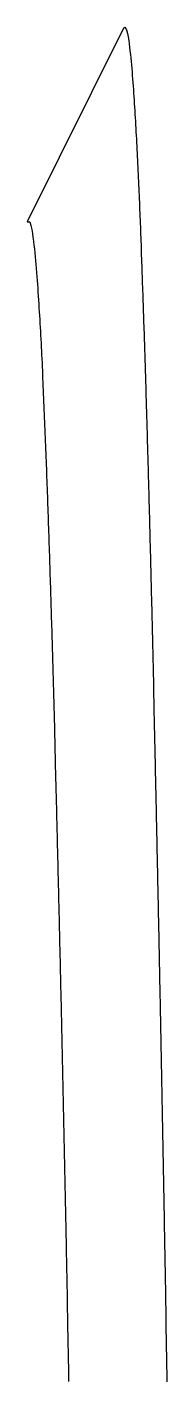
# Model space of a CAD drawing. Header units: millimetres. Extents: x 0 to 3800, y -67 to 2530.
# Drawn here: x 2227.11 to 2227.96, y 974.43 to 982.64 of the extents above; entities that cross this region are included whole.
import ezdxf

# ---------------------------------------------------------------- set-up
doc = ezdxf.new("R2010")
doc.units = ezdxf.units.MM
doc.layers.add('내부선 및 부속', color=4, linetype='Continuous')

msp = doc.modelspace()

# ---------------------------------------------------------------- linework, layer by layer
at = {"layer": '내부선 및 부속', "linetype": 'Continuous'}
for q in [(2227.1127, 981.4625), (2227.7068, 982.643)]:
    msp.add_line((2227.6995, 982.6357), q, dxfattribs=at)
at = {"layer": '내부선 및 부속', "linetype": 'Continuous', "flags": 128}
for points in [[(2227.7069, 982.6425), (2227.7179, 982.6255), (2227.7239, 982.6045), (2227.7279, 982.5835), (2227.7309, 982.5625), (2227.7339, 982.5415), (2227.7369, 982.5205), (2227.7389, 982.4985), (2227.7419, 982.4775), (2227.7439, 982.4565), (2227.7459, 982.4345), (2227.7479, 982.4135), (2227.7499, 982.3925), (2227.7519, 982.3705), (2227.7529, 982.3495), (2227.7549, 982.3285), (2227.7569, 982.3065), (2227.7579, 982.2855), (2227.7599, 982.2635), (2227.7609, 982.2425), (2227.7629, 982.2215), (2227.7639, 982.1995), (2227.7649, 982.1785), (2227.7669, 982.1575), (2227.7679, 982.1355), (2227.7689, 982.1145), (2227.7709, 982.0925), (2227.7719, 982.0715), (2227.7729, 982.0505), (2227.7739, 982.0285), (2227.7749, 982.0075), (2227.7759, 981.9855), (2227.7779, 981.9645), (2227.7789, 981.9435), (2227.7799, 981.9215), (2227.7809, 981.9005), (2227.7819, 981.8785), (2227.7829, 981.8575), (2227.7839, 981.8365), (2227.7849, 981.8145), (2227.7859, 981.7935), (2227.7869, 981.7715), (2227.7879, 981.7505), (2227.7889, 981.7295), (2227.7899, 981.7075), (2227.7909, 981.6865), (2227.7919, 981.6645), (2227.7929, 981.6435), (2227.7939, 981.6225), (2227.7949, 981.6005), (2227.7959, 981.5795), (2227.7969, 981.5575), (2227.7969, 981.5365), (2227.7979, 981.5145), (2227.7989, 981.4935), (2227.7999, 981.4725), (2227.8009, 981.4505), (2227.8019, 981.4295), (2227.8029, 981.4075), (2227.8029, 981.3865), (2227.8039, 981.3655), (2227.8049, 981.3435), (2227.8059, 981.3225), (2227.8069, 981.3005), (2227.8069, 981.2795), (2227.8079, 981.2585), (2227.8089, 981.2365), (2227.8099, 981.2155), (2227.8109, 981.1935), (2227.8109, 981.1725), (2227.8119, 981.1505), (2227.8129, 981.1295), (2227.8139, 981.1085), (2227.8139, 981.0865), (2227.8149, 981.0655), (2227.8159, 981.0435), (2227.8169, 981.0225), (2227.8169, 981.0015), (2227.8179, 980.9795), (2227.8189, 980.9585), (2227.8199, 980.9365), (2227.8199, 980.9155), (2227.8209, 980.8935), (2227.8219, 980.8725), (2227.8219, 980.8515), (2227.8229, 980.8295), (2227.8239, 980.8085), (2227.8249, 980.7865), (2227.8249, 980.7655), (2227.8259, 980.7445), (2227.8269, 980.7225), (2227.8269, 980.7015), (2227.8279, 980.6795), (2227.8289, 980.6585), (2227.8289, 980.6365), (2227.8299, 980.6155), (2227.8309, 980.5945), (2227.8309, 980.5725), (2227.8319, 980.5515), (2227.8329, 980.5295), (2227.8329, 980.5085), (2227.8329, 980.5085), (2227.8339, 980.4875), (2227.8349, 980.4655), (2227.8349, 980.4445), (2227.8359, 980.4225), (2227.8359, 980.4015), (2227.8369, 980.3795), (2227.8379, 980.3585), (2227.8379, 980.3375), (2227.8389, 980.3155), (2227.8399, 980.2945), (2227.8399, 980.2725), (2227.8409, 980.2515), (2227.8409, 980.2305), (2227.8419, 980.2085), (2227.8429, 980.1875), (2227.8429, 980.1655), (2227.8439, 980.1445), (2227.8439, 980.1225), (2227.8449, 980.1015), (2227.8459, 980.0805), (2227.8459, 980.0585), (2227.8469, 980.0375), (2227.8469, 980.0155), (2227.8479, 979.9945), (2227.8489, 979.9725), (2227.8489, 979.9515), (2227.8499, 979.9305), (2227.8499, 979.9085), (2227.8509, 979.8875), (2227.8519, 979.8655), (2227.8519, 979.8445), (2227.8529, 979.8235), (2227.8529, 979.8015), (2227.8539, 979.7805), (2227.8539, 979.7585), (2227.8549, 979.7375), (2227.8549, 979.7155), (2227.8559, 979.6945), (2227.8569, 979.6735), (2227.8569, 979.6515), (2227.8579, 979.6305), (2227.8579, 979.6085), (2227.8589, 979.5875), (2227.8589, 979.5655), (2227.8599, 979.5445), (2227.8599, 979.5235), (2227.8609, 979.5015), (2227.8619, 979.4805), (2227.8619, 979.4585), (2227.8629, 979.4375), (2227.8629, 979.4165), (2227.8639, 979.3945), (2227.8639, 979.3735), (2227.8649, 979.3515), (2227.8649, 979.3305), (2227.8659, 979.3085), (2227.8659, 979.2875), (2227.8669, 979.2665), (2227.8669, 979.2445), (2227.8679, 979.2235), (2227.8679, 979.2015), (2227.8689, 979.1805), (2227.8699, 979.1585), (2227.8699, 979.1375), (2227.8709, 979.1165), (2227.8709, 979.0945), (2227.8719, 979.0735), (2227.8719, 979.0515), (2227.8729, 979.0305), (2227.8729, 979.0085), (2227.8739, 978.9875), (2227.8739, 978.9665), (2227.8749, 978.9445), (2227.8749, 978.9235), (2227.8759, 978.9015), (2227.8759, 978.8805), (2227.8769, 978.8595), (2227.8769, 978.8375), (2227.8779, 978.8165), (2227.8779, 978.7945), (2227.8789, 978.7735), (2227.8789, 978.7515), (2227.8799, 978.7305), (2227.8799, 978.7095), (2227.8809, 978.6875), (2227.8809, 978.6665), (2227.8819, 978.6445), (2227.8819, 978.6235), (2227.8829, 978.6015), (2227.8829, 978.5805), (2227.8839, 978.5595), (2227.8839, 978.5375), (2227.8849, 978.5165), (2227.8849, 978.4945), (2227.8849, 978.4735), (2227.8859, 978.4525), (2227.8859, 978.4305), (2227.8869, 978.4095), (2227.8869, 978.3875), (2227.8879, 978.3665), (2227.8879, 978.3665), (2227.8879, 978.3445), (2227.8889, 978.3235), (2227.8889, 978.3025), (2227.8899, 978.2805), (2227.8899, 978.2595), (2227.8909, 978.2375), (2227.8909, 978.2165), (2227.8919, 978.1945), (2227.8919, 978.1735), (2227.8929, 978.1525), (2227.8929, 978.1305), (2227.8929, 978.1095), (2227.8939, 978.0875), (2227.8939, 978.0665), (2227.8949, 978.0445), (2227.8949, 978.0235), (2227.8959, 978.0025), (2227.8959, 977.9805), (2227.8969, 977.9595), (2227.8969, 977.9375), (2227.8979, 977.9165), (2227.8979, 977.8955), (2227.8989, 977.8735), (2227.8989, 977.8525), (2227.8989, 977.8305), (2227.8999, 977.8095), (2227.8999, 977.7875), (2227.9009, 977.7665), (2227.9009, 977.7455), (2227.9019, 977.7235), (2227.9019, 977.7025), (2227.9029, 977.6805), (2227.9029, 977.6595), (2227.9029, 977.6375), (2227.9039, 977.6165), (2227.9039, 977.5955), (2227.9049, 977.5735), (2227.9049, 977.5525), (2227.9059, 977.5305), (2227.9059, 977.5095), (2227.9069, 977.4875), (2227.9069, 977.4665), (2227.9069, 977.4455), (2227.9079, 977.4235), (2227.9079, 977.4025), (2227.9089, 977.3805), (2227.9089, 977.3595), (2227.9099, 977.3375), (2227.9099, 977.3165), (2227.9099, 977.2955), (2227.9109, 977.2735), (2227.9109, 977.2525), (2227.9119, 977.2305), (2227.9119, 977.2095), (2227.9129, 977.1885), (2227.9129, 977.1665), (2227.9139, 977.1455), (2227.9139, 977.1235), (2227.9139, 977.1025), (2227.9149, 977.0805), (2227.9149, 977.0595), (2227.9159, 977.0385), (2227.9159, 977.0165), (2227.9159, 976.9955), (2227.9169, 976.9735), (2227.9169, 976.9525), (2227.9179, 976.9305), (2227.9179, 976.9095), (2227.9189, 976.8885), (2227.9189, 976.8665), (2227.9189, 976.8455), (2227.9199, 976.8235), (2227.9199, 976.8025), (2227.9209, 976.7805), (2227.9209, 976.7595), (2227.9219, 976.7385), (2227.9219, 976.7165), (2227.9219, 976.6955), (2227.9229, 976.6735), (2227.9229, 976.6525), (2227.9239, 976.6305), (2227.9239, 976.6095), (2227.9239, 976.5885), (2227.9249, 976.5665), (2227.9249, 976.5455), (2227.9259, 976.5235), (2227.9259, 976.5025), (2227.9259, 976.4815), (2227.9269, 976.4595), (2227.9269, 976.4385), (2227.9279, 976.4165), (2227.9279, 976.3955), (2227.9289, 976.3735), (2227.9289, 976.3525), (2227.9289, 976.3315), (2227.9299, 976.3095), (2227.9299, 976.2885), (2227.9309, 976.2665), (2227.9309, 976.2455), (2227.9309, 976.2235), (2227.9309, 976.2235), (2227.9319, 976.2025), (2227.9319, 976.1815), (2227.9329, 976.1595), (2227.9329, 976.1385), (2227.9329, 976.1165), (2227.9339, 976.0955), (2227.9339, 976.0735), (2227.9349, 976.0525), (2227.9349, 976.0315), (2227.9349, 976.0095), (2227.9359, 975.9885), (2227.9359, 975.9665), (2227.9369, 975.9455), (2227.9369, 975.9235), (2227.9369, 975.9025), (2227.9379, 975.8815), (2227.9379, 975.8595), (2227.9389, 975.8385), (2227.9389, 975.8165), (2227.9389, 975.7955), (2227.9399, 975.7745), (2227.9399, 975.7525), (2227.9399, 975.7315), (2227.9409, 975.7095), (2227.9409, 975.6885), (2227.9419, 975.6665), (2227.9419, 975.6455), (2227.9419, 975.6245), (2227.9429, 975.6025), (2227.9429, 975.5815), (2227.9439, 975.5595), (2227.9439, 975.5385), (2227.9439, 975.5165), (2227.9449, 975.4955), (2227.9449, 975.4745), (2227.9459, 975.4525), (2227.9459, 975.4315), (2227.9459, 975.4095), (2227.9469, 975.3885), (2227.9469, 975.3665), (2227.9469, 975.3455), (2227.9479, 975.3245), (2227.9479, 975.3025), (2227.9489, 975.2815), (2227.9489, 975.2595), (2227.9489, 975.2385), (2227.9499, 975.2165), (2227.9499, 975.1955), (2227.9509, 975.1745), (2227.9509, 975.1525), (2227.9509, 975.1315), (2227.9519, 975.1095), (2227.9519, 975.0885), (2227.9519, 975.0665), (2227.9529, 975.0455), (2227.9529, 975.0245), (2227.9539, 975.0025), (2227.9539, 974.9815), (2227.9539, 974.9595), (2227.9549, 974.9385), (2227.9549, 974.9175), (2227.9549, 974.8955), (2227.9559, 974.8745), (2227.9559, 974.8525), (2227.9569, 974.8315), (2227.9569, 974.8095), (2227.9569, 974.7885), (2227.9579, 974.7675), (2227.9579, 974.7455), (2227.9579, 974.7245), (2227.9589, 974.7025), (2227.9589, 974.6815), (2227.9599, 974.6595), (2227.9599, 974.6385), (2227.9599, 974.6175), (2227.9609, 974.5955), (2227.9609, 974.5745), (2227.9609, 974.5525), (2227.9619, 974.5315), (2227.9619, 974.5095), (2227.9629, 974.4885), (2227.9629, 974.4675), (2227.9629, 974.4455), (2227.9639, 974.4245)], [(2227.1129, 981.4625), (2227.1289, 981.4615), (2227.1359, 981.4385), (2227.1419, 981.4155), (2227.1459, 981.3915), (2227.1489, 981.3685), (2227.1519, 981.3445), (2227.1549, 981.3205), (2227.1579, 981.2975), (2227.1599, 981.2735), (2227.1619, 981.2495), (2227.1649, 981.2255), (2227.1669, 981.2025), (2227.1689, 981.1785), (2227.1709, 981.1545), (2227.1719, 981.1305), (2227.1739, 981.1065), (2227.1759, 981.0835), (2227.1779, 981.0595), (2227.1789, 981.0355), (2227.1809, 981.0115), (2227.1819, 980.9875), (2227.1839, 980.9645), (2227.1849, 980.9405), (2227.1869, 980.9165), (2227.1879, 980.8925), (2227.1899, 980.8685), (2227.1909, 980.8445), (2227.1919, 980.8215), (2227.1939, 980.7975), (2227.1949, 980.7735), (2227.1959, 980.7495), (2227.1979, 980.7255), (2227.1989, 980.7015), (2227.1999, 980.6785), (2227.2009, 980.6545), (2227.2019, 980.6305), (2227.2039, 980.6065), (2227.2049, 980.5825), (2227.2059, 980.5585), (2227.2069, 980.5355), (2227.2079, 980.5115), (2227.2089, 980.4875), (2227.2099, 980.4635), (2227.2109, 980.4395), (2227.2119, 980.4155), (2227.2129, 980.3915), (2227.2139, 980.3685), (2227.2149, 980.3445), (2227.2159, 980.3205), (2227.2169, 980.2965), (2227.2179, 980.2725), (2227.2189, 980.2485), (2227.2199, 980.2255), (2227.2209, 980.2015), (2227.2219, 980.1775), (2227.2229, 980.1535), (2227.2239, 980.1295), (2227.2249, 980.1055), (2227.2259, 980.0815), (2227.2269, 980.0585), (2227.2279, 980.0345), (2227.2289, 980.0105), (2227.2299, 979.9865), (2227.2309, 979.9625), (2227.2309, 979.9385), (2227.2319, 979.9145), (2227.2329, 979.8915), (2227.2339, 979.8675), (2227.2349, 979.8435), (2227.2359, 979.8195), (2227.2369, 979.7955), (2227.2369, 979.7715), (2227.2379, 979.7475), (2227.2389, 979.7245), (2227.2399, 979.7005), (2227.2409, 979.6765), (2227.2419, 979.6525), (2227.2419, 979.6285), (2227.2429, 979.6045), (2227.2439, 979.5815), (2227.2449, 979.5575), (2227.2459, 979.5335), (2227.2459, 979.5095), (2227.2469, 979.4855), (2227.2479, 979.4615), (2227.2489, 979.4375), (2227.2489, 979.4145), (2227.2499, 979.3905), (2227.2509, 979.3665), (2227.2519, 979.3425), (2227.2519, 979.3185), (2227.2529, 979.2945), (2227.2539, 979.2705), (2227.2549, 979.2475), (2227.2549, 979.2235), (2227.2559, 979.1995), (2227.2569, 979.1755), (2227.2579, 979.1515), (2227.2579, 979.1275), (2227.2589, 979.1035), (2227.2589, 979.1035), (2227.2599, 979.0805), (2227.2599, 979.0565), (2227.2609, 979.0325), (2227.2619, 979.0085), (2227.2629, 978.9845), (2227.2629, 978.9605), (2227.2639, 978.9365), (2227.2649, 978.9135), (2227.2649, 978.8895), (2227.2659, 978.8655), (2227.2669, 978.8415), (2227.2669, 978.8175), (2227.2679, 978.7935), (2227.2689, 978.7695), (2227.2689, 978.7465), (2227.2699, 978.7225), (2227.2709, 978.6985), (2227.2709, 978.6745), (2227.2719, 978.6505), (2227.2729, 978.6265), (2227.2729, 978.6025), (2227.2739, 978.5795), (2227.2749, 978.5555), (2227.2749, 978.5315), (2227.2759, 978.5075), (2227.2769, 978.4835), (2227.2769, 978.4595), (2227.2779, 978.4355), (2227.2789, 978.4125), (2227.2789, 978.3885), (2227.2799, 978.3645), (2227.2799, 978.3405), (2227.2809, 978.3165), (2227.2819, 978.2925), (2227.2819, 978.2685), (2227.2829, 978.2445), (2227.2839, 978.2215), (2227.2839, 978.1975), (2227.2849, 978.1735), (2227.2849, 978.1495), (2227.2859, 978.1255), (2227.2869, 978.1015), (2227.2869, 978.0775), (2227.2879, 978.0545), (2227.2889, 978.0305), (2227.2889, 978.0065), (2227.2899, 977.9825), (2227.2899, 977.9585), (2227.2909, 977.9345), (2227.2919, 977.9105), (2227.2919, 977.8875), (2227.2929, 977.8635), (2227.2929, 977.8395), (2227.2939, 977.8155), (2227.2939, 977.7915), (2227.2949, 977.7675), (2227.2959, 977.7435), (2227.2959, 977.7205), (2227.2969, 977.6965), (2227.2969, 977.6725), (2227.2979, 977.6485), (2227.2989, 977.6245), (2227.2989, 977.6005), (2227.2999, 977.5765), (2227.2999, 977.5535), (2227.3009, 977.5295), (2227.3009, 977.5055), (2227.3019, 977.4815), (2227.3029, 977.4575), (2227.3029, 977.4335), (2227.3039, 977.4095), (2227.3039, 977.3855), (2227.3049, 977.3625), (2227.3049, 977.3385), (2227.3059, 977.3145), (2227.3069, 977.2905), (2227.3069, 977.2665), (2227.3079, 977.2425), (2227.3079, 977.2185), (2227.3089, 977.1955), (2227.3089, 977.1715), (2227.3099, 977.1475), (2227.3099, 977.1235), (2227.3109, 977.0995), (2227.3109, 977.0755), (2227.3119, 977.0515), (2227.3129, 977.0285), (2227.3129, 977.0045), (2227.3139, 976.9805), (2227.3139, 976.9565), (2227.3149, 976.9325), (2227.3149, 976.9085), (2227.3159, 976.8845), (2227.3159, 976.8615), (2227.3169, 976.8375), (2227.3169, 976.8135), (2227.3179, 976.7895), (2227.3179, 976.7655), (2227.3189, 976.7415), (2227.3199, 976.7175), (2227.3199, 976.7175), (2227.3199, 976.6945), (2227.3209, 976.6705), (2227.3209, 976.6465), (2227.3219, 976.6225), (2227.3219, 976.5985), (2227.3229, 976.5745), (2227.3229, 976.5505), (2227.3239, 976.5265), (2227.3239, 976.5035), (2227.3249, 976.4795), (2227.3249, 976.4555), (2227.3259, 976.4315), (2227.3259, 976.4075), (2227.3269, 976.3835), (2227.3269, 976.3595), (2227.3279, 976.3365), (2227.3279, 976.3125), (2227.3289, 976.2885), (2227.3289, 976.2645), (2227.3299, 976.2405), (2227.3299, 976.2165), (2227.3309, 976.1925), (2227.3309, 976.1695), (2227.3319, 976.1455), (2227.3319, 976.1215), (2227.3329, 976.0975), (2227.3329, 976.0735), (2227.3339, 976.0495), (2227.3339, 976.0255), (2227.3349, 976.0015), (2227.3349, 975.9785), (2227.3359, 975.9545), (2227.3359, 975.9305), (2227.3369, 975.9065), (2227.3369, 975.8825), (2227.3379, 975.8585), (2227.3379, 975.8345), (2227.3389, 975.8115), (2227.3389, 975.7875), (2227.3399, 975.7635), (2227.3399, 975.7395), (2227.3409, 975.7155), (2227.3409, 975.6915), (2227.3419, 975.6675), (2227.3419, 975.6445), (2227.3429, 975.6205), (2227.3429, 975.5965), (2227.3439, 975.5725), (2227.3439, 975.5485), (2227.3449, 975.5245), (2227.3449, 975.5005), (2227.3459, 975.4775), (2227.3459, 975.4535), (2227.3469, 975.4295), (2227.3469, 975.4055), (2227.3479, 975.3815), (2227.3479, 975.3575), (2227.3489, 975.3335), (2227.3489, 975.3095), (2227.3499, 975.2865), (2227.3499, 975.2625), (2227.3509, 975.2385), (2227.3509, 975.2145), (2227.3509, 975.1905), (2227.3519, 975.1665), (2227.3519, 975.1425), (2227.3529, 975.1195), (2227.3529, 975.0955), (2227.3539, 975.0715), (2227.3539, 975.0475), (2227.3549, 975.0235), (2227.3549, 974.9995), (2227.3559, 974.9755), (2227.3559, 974.9525), (2227.3569, 974.9285), (2227.3569, 974.9045), (2227.3579, 974.8805), (2227.3579, 974.8565), (2227.3589, 974.8325), (2227.3589, 974.8085), (2227.3589, 974.7845), (2227.3599, 974.7615), (2227.3599, 974.7375), (2227.3609, 974.7135), (2227.3609, 974.6895), (2227.3619, 974.6655), (2227.3619, 974.6415), (2227.3629, 974.6175), (2227.3629, 974.5945), (2227.3639, 974.5705), (2227.3639, 974.5465), (2227.3649, 974.5225), (2227.3649, 974.4985), (2227.3649, 974.4745), (2227.3659, 974.4505), (2227.3659, 974.4275)]]:
    msp.add_lwpolyline(points, dxfattribs=at)

doc.saveas('drawing.dxf')
